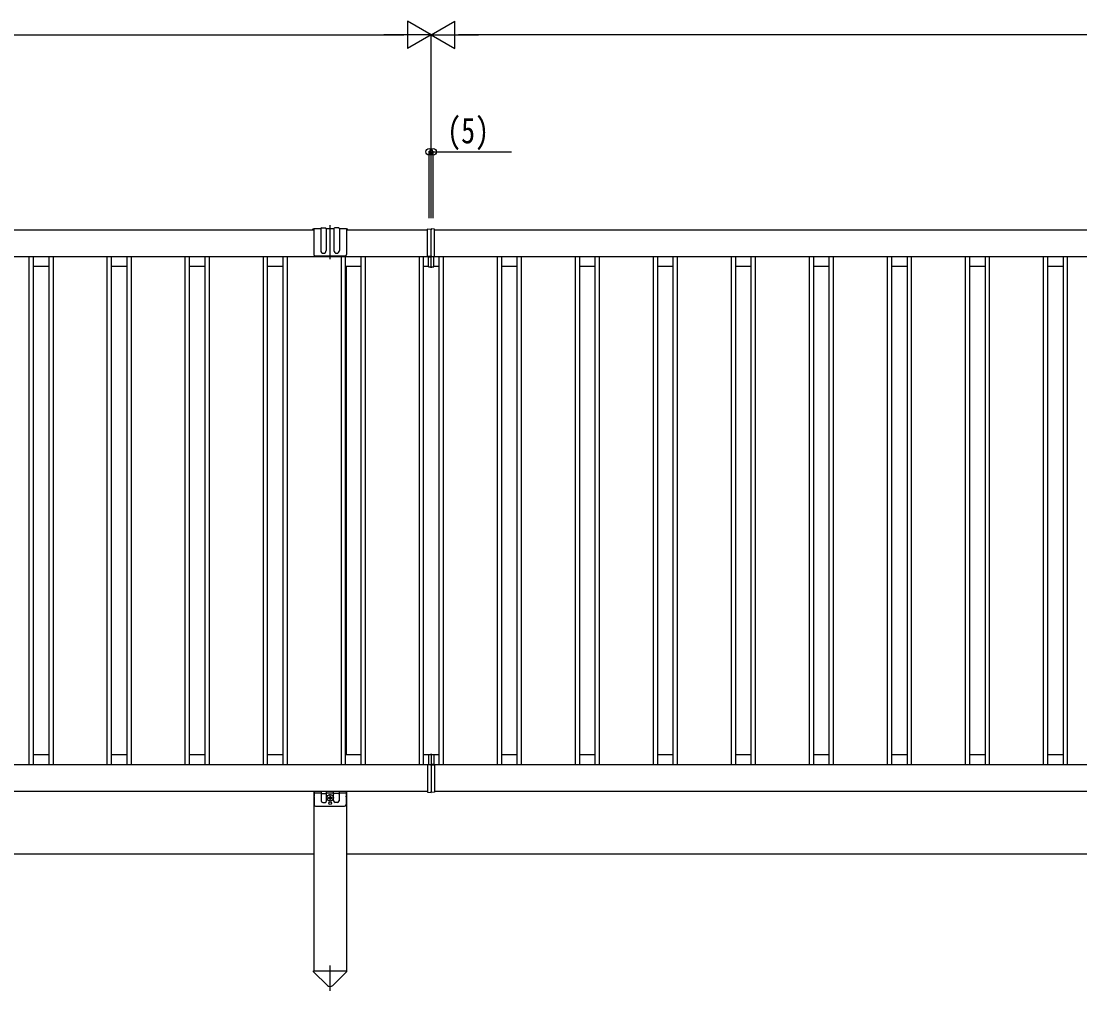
# Model space of a CAD drawing. Units: millimetres, scale not verified. Extents: x -4205 to 4205, y -2970 to 2970.
# Drawn here: x 9 to 1366, y -306 to 937 of the extents above; entities that cross this region are included whole.
import ezdxf
from ezdxf.enums import TextEntityAlignment as Align

# ---------------------------------------------------------------- set-up
doc = ezdxf.new("R2010")
doc.units = ezdxf.units.MM
doc.header["$LTSCALE"] = 16
doc.layers.add('0-3_YKK_A1', color=4, linetype='Continuous')
doc.layers.add('0-4_YKK_D', color=6, linetype='Continuous')
doc.styles.add('ＭＳ ゴシック', font='')
doc.styles.get('ＭＳ ゴシック').set_extended_font_data('MS Gothic')

msp = doc.modelspace()

# ---------------------------------------------------------------- linework, layer by layer
at = {"layer": '0-3_YKK_A1'}
for p, q in [((-444.5, 669.22), (384, 669.22)), ((393, 670.72), (384, 670.72)), ((384, 670.72), (384, 637.71)), ((393, 670.72), (393, 642.71)), ((394, 671.72), (399, 671.72)), ((410, 670.72), (400, 670.72)), ((400, 670.72), (400, 642.71)), ((405, 631.64), (405, 675.42)), ((410, 670.72), (410, 642.71)), ((416, 671.72), (411, 671.72)), ((426, 670.72), (417, 670.72)), ((417, 670.72), (417, 642.71)), ((426, 670.72), (426, 637.71)), ((426, 669.22), (530, 669.22)), ((530, 669.16), (530, 669.95)), ((530, 635.92), (530, 669.16)), ((530.19, 670.15), (534.5, 670.42)), ((534.5, 670.42), (534.5, 669.42)), ((538.81, 670.15), (534.5, 670.42)), ((534.5, 635.92), (534.5, 669.42)), ((539, 669.16), (539, 669.95)), ((539, 669.22), (1384, 669.22)), ((539, 635.92), (539, 669.16)), ((-1459.5, 635.22), (530, 635.22)), ((19, 635.22), (19, -16.78)), ((24.5, 635.22), (24.5, -16.78)), ((44.5, 635.22), (44.5, -16.78)), ((50, 635.22), (50, -16.78)), ((119, 635.22), (119, -16.78)), ((124.5, 635.22), (124.5, -16.78)), ((144.5, 635.22), (144.5, -16.78)), ((150, 635.22), (150, -16.78)), ((219, 635.22), (219, -16.78)), ((224.5, 635.22), (224.5, -16.78)), ((244.5, 635.22), (244.5, -16.78)), ((250, 635.22), (250, -16.78)), ((319, 635.22), (319, -16.78)), ((324.5, 635.22), (324.5, -16.78)), ((344.5, 635.22), (344.5, -16.78)), ((350, 635.22), (350, -16.78)), ((386, 635.71), (404.29, 635.71)), ((405.71, 635.71), (424, 635.71)), ((419, 635.22), (419, -16.78)), ((424.5, 635.22), (424.5, -16.78)), ((444.5, 635.22), (444.5, -16.78)), ((450, 635.22), (450, -16.78)), ((519, 635.22), (519, -16.78)), ((524.5, 635.22), (524.5, -16.78)), ((530, 635.12), (530, 635.92)), ((534.5, 634.92), (530.56, 634.92)), ((531.3, 634.42), (533.5, 634.44)), ((532, 634.43), (532, 634.92)), ((532, 634.43), (532, 634.92)), ((533.5, 634.44), (533.5, 634.92)), ((534.5, 635.92), (534.5, 634.92)), ((534.5, 623.47), (534.5, 634.92)), ((534.5, 634.92), (538.44, 634.92)), ((537, 634.43), (537, 634.92)), ((538, 623.47), (538, 634.12)), ((539, 635.12), (539, 635.92)), ((539, 635.22), (2528.5, 635.22)), ((544.5, 635.22), (544.5, -16.78)), ((550, 635.22), (550, -16.78)), ((619, 635.22), (619, -16.78)), ((624.5, 635.22), (624.5, -16.78)), ((644.5, 635.22), (644.5, -16.78)), ((650, 635.22), (650, -16.78)), ((719, 635.22), (719, -16.78)), ((724.5, 635.22), (724.5, -16.78)), ((744.5, 635.22), (744.5, -16.78)), ((750, 635.22), (750, -16.78)), ((819, 635.22), (819, -16.78)), ((824.5, 635.22), (824.5, -16.78)), ((844.5, 635.22), (844.5, -16.78)), ((850, 635.22), (850, -16.78)), ((919, 635.22), (919, -16.78)), ((924.5, 635.22), (924.5, -16.78)), ((944.5, 635.22), (944.5, -16.78)), ((950, 635.22), (950, -16.78)), ((1019, 635.22), (1019, -16.78)), ((1024.5, 635.22), (1024.5, -16.78)), ((1044.5, 635.22), (1044.5, -16.78)), ((1050, 635.22), (1050, -16.78)), ((1119, 635.22), (1119, -16.78)), ((1124.5, 635.22), (1124.5, -16.78)), ((1144.5, 635.22), (1144.5, -16.78)), ((1150, 635.22), (1150, -16.78)), ((1219, 635.22), (1219, -16.78)), ((1224.5, 635.22), (1224.5, -16.78)), ((1244.5, 635.22), (1244.5, -16.78)), ((1250, 635.22), (1250, -16.78)), ((1319, 635.22), (1319, -16.78)), ((1324.5, 635.22), (1324.5, -16.78)), ((1344.5, 635.22), (1344.5, -16.78)), ((1350, 635.22), (1350, -16.78)), ((44.5, 622.22), (24.5, 622.22)), ((144.5, 622.22), (124.5, 622.22)), ((244.5, 622.22), (224.5, 622.22)), ((344.5, 622.22), (324.5, 622.22)), ((444.5, 622.22), (424.5, 622.22)), ((426, -3.78), (426, 622.22)), ((531.01, 622.22), (524.5, 622.22)), ((531.28, 621.9), (531.28, 621.9)), ((533.5, 621.28), (533.5, 621.75)), ((533.5, 621.28), (534.5, 621.22)), ((534.5, 621.22), (534.5, 623.47)), ((534.5, 621.22), (535.5, 621.28)), ((535.5, 621.7), (537.72, 621.9)), ((535.5, 621.28), (535.5, 621.75)), ((537.72, 621.9), (537.74, 621.9)), ((537.72, 621.9), (537.72, 621.9)), ((544.5, 622.22), (537.99, 622.22)), ((538, 622.35), (538, 623.47)), ((644.5, 622.22), (624.5, 622.22)), ((744.5, 622.22), (724.5, 622.22)), ((844.5, 622.22), (824.5, 622.22)), ((944.5, 622.22), (924.5, 622.22)), ((1044.5, 622.22), (1024.5, 622.22)), ((1144.5, 622.22), (1124.5, 622.22)), ((1244.5, 622.22), (1224.5, 622.22)), ((1344.5, 622.22), (1324.5, 622.22)), ((44.5, -3.78), (24.5, -3.78)), ((144.5, -3.78), (124.5, -3.78)), ((244.5, -3.78), (224.5, -3.78)), ((344.5, -3.78), (324.5, -3.78)), ((444.5, -3.78), (424.5, -3.78)), ((531, -3.78), (524.5, -3.78)), ((531.28, -3.46), (531.28, -3.46)), ((533.5, -2.84), (534.5, -2.78)), ((533.5, -2.84), (533.5, -3.31)), ((534.5, -2.78), (535.5, -2.84)), ((534.5, -2.78), (534.5, -5.03)), ((534.5, -5.03), (534.5, -16.48)), ((535.5, -2.84), (535.5, -3.31)), ((535.5, -3.26), (537.72, -3.46)), ((537.72, -3.46), (537.74, -3.46)), ((537.72, -3.46), (537.72, -3.46)), ((544.5, -3.78), (537.99, -3.78)), ((538, -3.9), (538, -5.03)), ((538, -5.03), (538, -15.68)), ((644.5, -3.78), (624.5, -3.78)), ((744.5, -3.78), (724.5, -3.78)), ((844.5, -3.78), (824.5, -3.78)), ((944.5, -3.78), (924.5, -3.78)), ((1044.5, -3.78), (1024.5, -3.78)), ((1144.5, -3.78), (1124.5, -3.78)), ((1244.5, -3.78), (1224.5, -3.78)), ((1344.5, -3.78), (1324.5, -3.78)), ((530, -16.78), (-1459.5, -16.78)), ((530, -16.68), (530, -17.48)), ((530, -17.48), (530, -50.72)), ((534.5, -16.48), (530.56, -16.48)), ((531.3, -15.98), (533.5, -16)), ((532, -16.48), (532, -15.99)), ((533.5, -16), (533.5, -16.48)), ((534.5, -16.48), (538.44, -16.48)), ((534.5, -17.48), (534.5, -16.48)), ((534.5, -17.48), (534.5, -50.98)), ((537.7, -15.98), (535.5, -16)), ((535.5, -16), (535.5, -16.48)), ((537, -16.48), (537, -15.99)), ((539, -16.68), (539, -17.48)), ((2528.5, -16.78), (539, -16.78)), ((539, -17.48), (539, -50.72)), ((530, -50.78), (-1459.5, -50.78)), ((384, -50.78), (384, -280.78)), ((384.5, -50.78), (384.5, -56.81)), ((384.5, -52.27), (393.5, -52.27)), ((393.5, -50.77), (393.5, -62.77)), ((394.5, -53.27), (399.5, -53.27)), ((400.5, -62.77), (400.5, -50.77)), ((400.5, -52.27), (409.5, -52.27)), ((405, -63.32), (405, -54.22)), ((409.5, -62.77), (409.5, -50.77)), ((415.5, -53.27), (410.5, -53.27)), ((416.5, -50.77), (416.5, -62.77)), ((416.5, -52.27), (425.5, -52.27)), ((425.5, -50.78), (425.5, -56.81)), ((426, -50.78), (426, -280.78)), ((530, -50.72), (530, -51.51)), ((530.19, -51.71), (534.5, -51.98)), ((534.5, -51.98), (534.5, -50.98)), ((538.81, -51.71), (534.5, -51.98)), ((539, -50.72), (539, -51.51)), ((2528.5, -50.78), (539, -50.78)), ((384.5, -57.73), (384.5, -67.77)), ((395.5, -64.77), (398.5, -64.77)), ((400.45, -58.77), (409.55, -58.77)), ((402.93, -58.42), (402.93, -59.12)), ((402.93, -58.42), (404.15, -58.42)), ((402.93, -59.12), (404.15, -59.12)), ((404.65, -56.7), (405.35, -56.7)), ((404.65, -56.7), (404.65, -57.92)), ((404.65, -59.62), (404.65, -60.85)), ((404.65, -60.85), (405.35, -60.85)), ((405.35, -56.7), (405.35, -57.92)), ((405.35, -59.62), (405.35, -60.85)), ((405.85, -58.42), (407.08, -58.42)), ((405.85, -59.12), (407.08, -59.12)), ((407.08, -58.42), (407.08, -59.12)), ((414.5, -64.77), (411.5, -64.77)), ((425.5, -57.73), (425.5, -67.77)), ((386.5, -69.77), (423.5, -69.77)), ((384, -131.27), (-444.5, -131.27)), ((426, -130.78), (1384, -130.78)), ((383.8, -281.78), (383.8, -280.78)), ((383.8, -280.78), (426.2, -280.78)), ((383.8, -281.78), (401.48, -299.33)), ((405, -306.29), (405, -273.81)), ((426.2, -281.78), (408.52, -299.33)), ((426.2, -280.78), (426.2, -281.78))]:
    msp.add_line(p, q, dxfattribs=at)
for points in [[(531, 622.35), (531, 623.47), (531, 634.12)], [(537.7, 634.42), (535.5, 634.44), (535.5, 634.92)], [(531, 622.35), (531.01, 622.25), (531.05, 622.07), (531.11, 621.98), (531.19, 621.92), (531.27, 621.9)], [(531.26, 621.9), (531.28, 621.9), (531.28, 621.9)], [(531.28, 621.9), (531.89, 621.84), (533.5, 621.71)], [(537.71, 621.9), (537.73, 621.9), (537.73, 621.9)], [(537.73, 621.9), (537.76, 621.9), (537.83, 621.93), (537.88, 621.98), (537.93, 622.03), (537.96, 622.11), (537.99, 622.22), (538, 622.35)], [(531, -3.9), (531.01, -3.8), (531.05, -3.63), (531.11, -3.54), (531.19, -3.48), (531.27, -3.46)], [(531, -3.9), (531, -5.03), (531, -15.68)], [(531.26, -3.46), (531.28, -3.46), (531.28, -3.46)], [(531.28, -3.46), (531.89, -3.4), (533.5, -3.27)], [(537.71, -3.46), (537.73, -3.46), (537.73, -3.46)], [(537.73, -3.46), (537.76, -3.46), (537.83, -3.49), (537.88, -3.54), (537.93, -3.59), (537.96, -3.67), (537.99, -3.78), (538, -3.9)]]:
    msp.add_lwpolyline(points, dxfattribs=at)
for centre, radius in [((405, -58.77), 4.25), ((405, -65.77), 1.65)]:
    msp.add_circle(centre, radius, dxfattribs=at)
for centre, radius, start, end in [((384, 668.72), 2, 90, 165.52249), ((394, 670.72), 1, 90, 180), ((399, 670.72), 1, 0, 90), ((411, 670.72), 1, 90, 180), ((416, 670.72), 1, 0, 90), ((426, 668.72), 2, 14.47751, 90), ((530.2, 669.95), 0.2, 93.5, 180), ((538.8, 669.95), 0.2, 0, 86.5), ((396.5, 642.71), 3.5, 180, 0), ((413.5, 642.71), 3.5, 180, 0), ((386, 637.71), 2, 180, 270), ((405, 635.01), 1, 44.427, 135.573), ((424, 637.71), 2, 270, 0), ((530.2, 635.12), 0.202, 179.93968, 269.38321), ((531.3, 634.12), 0.3, 93.5, 180), ((531.3, 634.12), 0.3, 90.5, 93.5), ((537.7, 634.12), 0.3, 0, 86.5), ((538.8, 635.12), 0.202, 270.61679, 0.06032), ((530.2, -16.68), 0.202, 90.61679, 180.06032), ((531.3, -15.68), 0.3, 180, 266.5), ((531.3, -15.68), 0.3, 266.5, 269.5), ((537.7, -15.68), 0.3, 270.5, 273.5), ((537.7, -15.68), 0.3, 273.5, 0), ((538.8, -16.68), 0.202, 359.93968, 89.38321), ((394.5, -52.27), 1, 180, 270), ((399.5, -52.27), 1, 270, 0), ((410.5, -52.27), 1, 180, 270), ((415.5, -52.27), 1, 270, 0), ((530.2, -51.51), 0.2, 180, 266.5), ((538.8, -51.51), 0.2, 273.5, 0), ((384.3, -57.27), 0.5, 293.57818, 66.42182), ((386.5, -67.77), 2, 180, 270), ((395.5, -62.77), 2, 180, 270), ((398.5, -62.77), 2, 270, 0), ((404.15, -57.92), 0.5, 270, 0), ((404.15, -59.62), 0.5, 0, 90), ((405.85, -57.92), 0.5, 180, 270), ((405.85, -59.62), 0.5, 90, 180), ((411.5, -62.77), 2, 180, 270), ((414.5, -62.77), 2, 270, 0), ((423.5, -67.77), 2, 270, 0), ((425.7, -57.27), 0.5, 113.57818, 246.42182), ((405, -295.78), 5, 225.20979, 314.79021)]:
    msp.add_arc(centre, radius, start, end, dxfattribs=at)
for centre, start_param, end_param in [((530.56, 635.92), 4.6587856, 4.712389), ((538.44, 635.92), 4.712389, 4.7659923), ((530.56, -17.48), 1.5707963, 1.6243997), ((538.44, -17.48), 1.517193, 1.5707963)]:
    msp.add_ellipse(centre, major_axis=(6.74, 0), ratio=0.148374, start_param=start_param, end_param=end_param, dxfattribs=at)
at = {"layer": '0-4_YKK_D'}
for p, q in [((534.5, 919.22), (504.19, 936.72)), ((504.19, 936.72), (504.19, 901.72)), ((534.5, 919.22), (564.81, 936.72)), ((564.81, 901.72), (564.81, 936.72)), ((-1430.5, 919.22), (499.5, 919.22)), ((534.5, 919.22), (473.88, 919.22)), ((534.5, 919.22), (504.19, 901.72)), ((534.5, 684.22), (534.5, 920.22)), ((534.5, 684.22), (534.5, 920.22)), ((534.5, 919.22), (564.81, 901.72)), ((534.5, 919.22), (595.12, 919.22)), ((2499.5, 919.22), (569.5, 919.22)), ((532, 684.22), (532, 770.22)), ((537, 684.22), (537, 770.22))]:
    msp.add_line(p, q, dxfattribs=at)
msp.add_lwpolyline([(532, 769.22), (537, 769.22), (637.6, 769.22)], dxfattribs=at)
for centre in [(532, 769.22), (537, 769.22)]:
    msp.add_circle(centre, 4.25, dxfattribs=at)

# ---------------------------------------------------------------- texts
at = {"layer": '0-4_YKK_D', "style": 'ＭＳ ゴシック', "width": 0.8}
msp.add_text('(5)', height=32.99, dxfattribs=at).set_placement((555, 770.22), align=Align.BOTTOM_LEFT)

doc.saveas('drawing.dxf')
